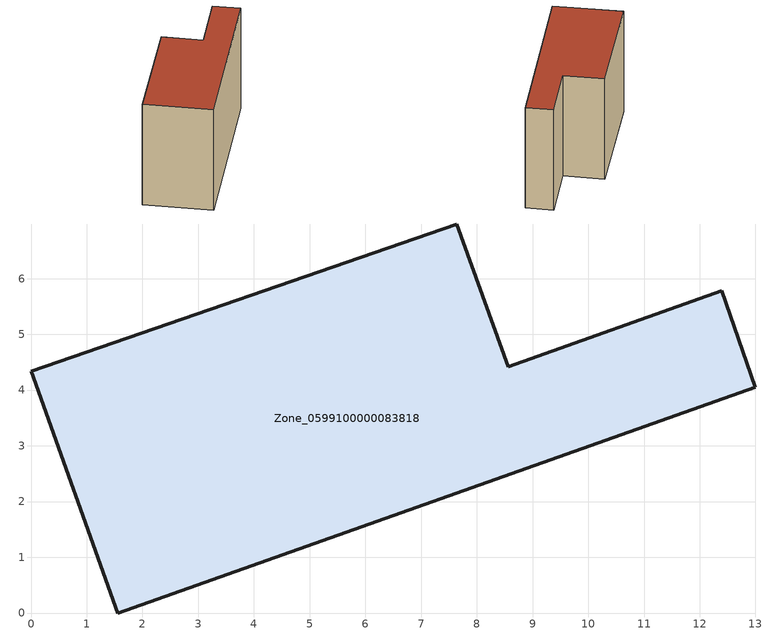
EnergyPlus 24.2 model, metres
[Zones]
Zone_0599100000083818
 floor ground (C_G): 1.56,0 0,4.34 7.64,6.98 8.56,4.42 12.39,5.78 13,4.05 z0
 wall outside (C_F): 1.56,0 13,4.05 12.39,5.78 8.56,4.42 7.64,6.98 0,4.34 1.56,0 z0:7.64
 roof outside (C_R): 0,4.34 1.56,0 13,4.05 12.39,5.78 8.56,4.42 7.64,6.98 z7.64
[BUILDING]
Pand.0599100000083818: North Axis=0; Terrain=City; Loads Convergence Tolerance Value=0.04; Temperature Convergence Tolerance Value=0.4; Solar Distribution=FullExterior; Maximum Number of Warmup Days=25; Minimum Number of Warmup Days=1
[Site:Location]
Rotterdam.The.Hague.AP_ZH_NLD Design_Conditions: Latitude=51.96; Longitude=4.45; Time Zone=1; Elevation=-4.5
[SITE:GROUNDTEMPERATURE:BUILDINGSURFACE]
18, 18, 18, 18, 18, 18, 18, 18, 18, 18, 18, 18
[MATERIAL] Thermal Absorptance=0.9; Solar Absorptance=0.7; Visible Absorptance=0.7
Name | Roughness | Thickness | Conductivity | Density | Specific Heat
G.TI.1946 | MediumSmooth | 0.15 | 1 | 540 | 1210
F.TI.1946 | Rough | 0.3 | 0.857143 | 1920 | 840
R.TI.1946 | MediumRough | 0.2 | 0.1 | 1500 | 1000
[CONSTRUCTION]
C_G: G.TI.1946
C_F: F.TI.1946
C_R: R.TI.1946
[ZONE]
Zone_0599100000083818: Type=1; Multiplier=1; Ceiling Height=Autocalculate; Volume=Autocalculate; Floor Area=autocalculate; Part of Total Floor Area=Yes
[ZONEINFILTRATION:DESIGNFLOWRATE]
Infil_Zone_0599100000083818: Zone or ZoneList or Space or SpaceList=Zone_0599100000083818; Schedule=AlwaysOn; Design Flow Rate Calculation Method=Flow/Area; Flow Rate per Floor Area=0.003; Constant Term Coefficient=1; Temperature Term Coefficient=0; Velocity Term Coefficient=0; Velocity Squared Term Coefficient=0
[HVACTEMPLATE:ZONE:IDEALLOADSAIRSYSTEM]
Zone_0599100000083818: Maximum Heating Supply Air Temperature=50; Minimum Cooling Supply Air Temperature=13; Maximum Heating Supply Air Humidity Ratio=0.0156; Minimum Cooling Supply Air Humidity Ratio=0.0077; Heating Limit=NoLimit; Cooling Limit=NoLimit; Dehumidification Control Type=ConstantSensibleHeatRatio; Cooling Sensible Heat Ratio=0.7; Dehumidification Setpoint=60; Humidification Control Type=None; Humidification Setpoint=30; Outdoor Air Method=None; Outdoor Air Flow Rate per Person=0.00944; Outdoor Air Flow Rate per Zone Floor Area=0; Outdoor Air Flow Rate per Zone=0; Demand Controlled Ventilation Type=None; Outdoor Air Economizer Type=NoEconomizer; Heat Recovery Type=None; Sensible Heat Recovery Effectiveness=0.7; Latent Heat Recovery Effectiveness=0.65
[ZONECONTROL:THERMOSTAT]
ThermostatControl_Zone_0599100000083818: Zone or ZoneList=Zone_0599100000083818; Control Type Schedule=DualSetpointControlType; Control 1=Thermostat_Zone_0599100000083818; Temperature Difference Between Cutout And Setpoint=0
[THERMOSTATSETPOINT:DUALSETPOINT]
Thermostat_Zone_0599100000083818: Heating Setpoint Temperature Schedule=HeatingSetpoint_Zone_0599100000083818; Cooling Setpoint Temperature Schedule=CoolingSetpoint_Zone_0599100000083818
[SCHEDULE:COMPACT]
HeatingSetpoint_Zone_0599100000083818: Through: 12/31, For: AllDays, Until: 24:00, 21
CoolingSetpoint_Zone_0599100000083818: Through: 12/31, For: AllDays, Until: 24:00, 24
DualSetpointControlType: Through: 12/31, For: AllDays, Until: 24:00, 4
AlwaysOn: Through: 12/31, For: AllDays, Until: 24:00, 1
